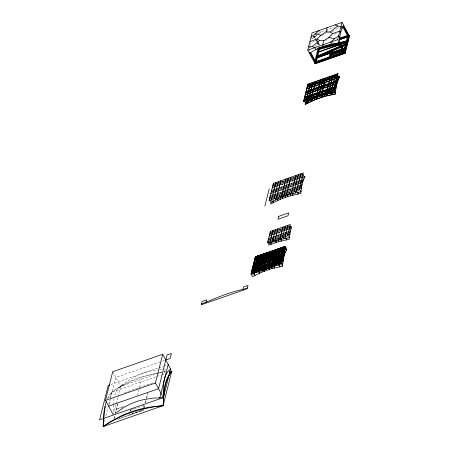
<?xml version="1.0" encoding="UTF-8"?>
<svg xmlns="http://www.w3.org/2000/svg" width="449" height="449" viewBox="0 0 449 449"><rect width="100%" height="100%" fill="white"/><g stroke="black" fill="none" stroke-linecap="round" stroke-linejoin="round"><path stroke-width="0.34" stroke-dasharray="2.25 1.68" d="M113.344 405.093L113.288 412.221M309.642 50.86L309.743 48.969M113.373 404.487L113.81 400.042A68.708 22.27 70.8 0 1 114.029 398.69M311.005 47.796L309.81 47.706L310.669 42.924L316.36 40.326M104.398 421.706L105.212 418.479M105.885 415.791L107.917 407.72M108.866 403.954L109.674 400.727M110.488 397.5L111.84 392.123L121.724 385.669L128.661 382.009A109.006 92.516 14.1 0 1 151.145 374.163L161.954 372.193M108.927 404.802L110.274 399.464M110.443 398.796L115.814 377.446L159.866 362.074M113.58 414.421L116.1 404.409M116.269 403.746L117.947 397.073M118.115 396.405L120.629 386.398L128.504 380.342L137.063 375.572A68.708 58.314 14.1 0 1 149.556 371.216L157.655 369.712M113.979 418.603L114.781 415.415M115.264 413.501L117.829 403.303M114.125 418.872L115.09 415.05M115.41 413.77L117.818 404.207M129.952 411.262L130.283 409.948L134.139 408.607M130.098 411.531L130.283 409.948M137.551 395.401L139.381 388.116M139.549 387.453L141.716 378.844M143.282 407.209L143.775 405.239L143.427 407.479M143.265 408.135L142.765 410.1L142.625 409.83M143.798 408.781L144.758 404.959M145.24 403.045L146.363 398.583M146.526 397.943L147.648 393.481M117.554 419.422L143.618 410.324L144.101 408.416M144.264 407.776L145.066 404.588M145.543 402.674L146.189 400.126M146.666 398.212L147.951 393.111M316.556 39.86L314.586 36.206L314.732 35.634L316.045 38.07M327.13 30.863L327.826 29.084L334.325 27.249M295.644 181.525L296.155 180.369M107.474 398.746C110.937 389.726 121.23 386.858 128.914 382.486A125.524 106.536 14.1 0 1 151.403 374.64L161.421 372.58M108.22 398.027L111.84 392.123L156.19 376.649M311.084 36.869L311.999 39.018L313.834 36.173L316.057 34.837M314.828 46.544L318.633 42.734M331.137 36.24L332.08 35.308M332.243 43.177L333.192 42.251M123.178 384.237C120.057 386.494 116.914 389.098 115.618 392.869A68.708 22.27 70.8 0 0 114.562 396.17M318.509 33.843L320.496 32.165L325.385 30.111M311.999 39.018L316.528 35.522L318.61 35.74M119.602 387.117L120.629 386.398L161.399 372.17M321.95 35.651L325.873 33.018M325.329 40.73L329.257 38.098M332.344 31.699L338.215 27.956L339.472 28.152M316.607 34.5L320.496 32.165L318.975 30.504M315.4 86.938L316.652 86.326M314.586 36.206L313.587 36.554L316.539 42.038M325.402 83.183L327.27 82.532M283.903 190.191L285.777 189.54M286.4 189.321L288.275 188.664M288.898 188.451L290.149 188.013M278.004 234.03L279.25 233.592M162.499 361.159L164.469 360.468M110.864 384.49L158.312 367.933M158.968 367.703L163.582 366.092M164.239 365.862L167.533 364.717M164.031 371.256L165.344 370.795M156.819 376.43L160.562 375.123M161.814 374.685L164.312 373.815M124.558 392.684L153.889 382.453M123.554 406.541L116.386 409.039L116.532 409.308L122.397 407.265M130.429 410.218L143.282 405.733M141.34 410.279L129.127 414.539L129.273 414.809L142.125 410.324M119.367 418.468L143.478 410.06L143.618 410.324M334.292 34.057L338.742 32.94M164.154 372.142L165.535 371.952M163.335 371.996L165.737 371.733M159.732 369.443L162.69 369.19M163.279 369.14L166.298 369.005M326.434 32.642L329.201 32.76M308.744 46.168L309.81 47.706M315.394 33.787L316.528 35.522M317.353 40.505L318.341 42.335M318.667 42.941L319.649 44.771M316.882 40.472L317.864 42.296M318.195 42.908L320.159 46.561M314.16 36.094L316.124 39.748M316.455 40.359L317.769 42.795M318.094 43.401L319.076 45.231M313.733 35.982L316.685 41.465M317.011 42.071L318.981 45.725M316.865 42.649L318.509 45.691M112.721 371.705L120.629 386.398M337.822 26.671L338.215 27.956"/><path stroke-width="0.67" d="M309.574 52.123L309.501 53.386C318.369 47.33 328.831 43.907 339.489 42.924C339.719 37.026 340.089 30.583 343.816 25.711M252.849 273.957L253.354 269.843L254.796 264.102L256.839 259.483L266.235 254.88L276.225 251.389L284.84 249.464M259.617 271.28L260.207 266.482L261.649 260.74L263.698 256.121L262.693 254.252L258.36 271.471L259.365 273.334M259.993 271.095L260.583 266.296L262.025 260.555L264.074 255.936L263.092 254.112L258.759 271.331L259.741 273.155M261.902 272.094L271.898 268.609L282.494 266.24L281.046 263.552L285.356 246.293L255.369 256.755L251.064 274.013L252.512 276.696L261.902 272.094L262.744 265.236L264.186 259.5L266.235 254.88M271.061 201.904L270.809 203.964L280.204 199.356L290.194 195.871L300.796 193.502L301.633 186.644L303.081 180.902L305.124 176.283L303.799 176.58M265.045 264.433L264.203 271.291L263.355 269.726L267.688 252.512L268.53 254.078L266.487 258.697M273.413 200.754L273.16 202.808L271.499 199.732L275.832 182.518L276.146 183.097M268.934 243.1L268.682 245.154L278.672 241.669L289.268 239.3L290.11 232.442L291.558 226.706L290.234 226.998M271.432 242.224L271.179 244.284L269.972 242.045L272.863 230.567L273.16 231.128M269.451 267.492L270.04 262.693M278.189 197.762L277.852 200.507L276.5 197.992L280.833 180.773L281.085 181.244M280.204 199.356L280.457 197.296M271.898 268.609L272.739 261.75L274.182 256.009L276.225 251.389M276.427 240.484L276.174 242.539L274.973 240.299L277.858 228.827L278.161 229.383M283.038 195.742L282.702 198.486L281.495 196.247L285.828 179.033L286.131 179.589M274.586 266.004L275.175 261.206L276.618 255.464L278.666 250.845L277.684 249.021L273.351 266.24L274.333 268.064M275.012 265.909L275.596 261.11L277.044 255.369L279.087 250.75L278.083 248.881L273.75 266.1L274.76 267.969M278.672 241.669L278.924 239.609M281.658 238.335L281.321 241.074L279.968 238.559L282.853 227.082L283.139 227.604M288.034 193.996L287.697 196.741L286.496 194.501L290.823 177.288L291.126 177.849M290.194 195.871L290.447 193.811M282.494 266.24L283.336 259.382L284.778 253.64L286.827 249.021L285.379 246.338L255.397 256.8L251.042 273.969L281.046 263.552M286.872 237.835L286.619 239.889L284.963 236.814L287.854 225.336M293.096 193.222L292.843 195.276L291.491 192.761L295.824 175.542L296.076 176.014M338.119 76.902L339.444 76.605L339.545 76.902L337.502 81.516L336.065 87.229L335.223 94.077L324.649 96.44L314.687 99.914L305.314 104.51L305.382 102.226M305.314 104.51L305.567 102.456M310.315 83.576L305.982 100.795L307.279 103.197L307.666 103.034L307.919 100.98M298.394 192.037L298.147 194.091L296.486 191.016L300.819 173.802L301.127 174.375M312.24 98.859L311.988 100.918L310.983 99.049L315.31 81.836M312.616 98.679L312.364 100.733L311.382 98.909L315.714 81.696M314.777 97.618L314.687 99.914L314.94 97.86M317.073 96.816L316.82 98.87L315.978 97.304L320.311 80.09M317.477 96.675L317.224 98.735L316.377 97.169L320.709 79.95M322.073 95.07L321.821 97.13L320.973 95.564L325.306 78.35M322.472 94.93L322.219 96.99L321.377 95.424L325.705 78.21M324.767 94.133L324.649 96.44L324.902 94.385M327.293 92.898L326.956 95.643L325.974 93.819L330.301 76.605M327.63 93.493L327.377 95.547L326.372 93.678L330.705 76.465M332.591 91.714L332.254 94.458L330.969 92.073L335.302 74.86M332.928 92.309L332.675 94.363L331.368 91.938L335.7 74.719M335.223 94.077L335.953 86.96L337.401 81.224L339.444 76.605M307.279 103.197L307.627 100.475M113.081 414.478L105.504 400.396L112.721 371.705L162.69 354.267L170.603 368.96L163.385 397.651L160.097 398.796M103.584 424.934L103.18 426.55L163.144 405.627L171.81 371.2L169.98 371.34M116.482 412.524L124.059 407.299L129.845 404.263A68.708 58.314 14.1 0 1 142.339 399.907L152.514 398.134L163.385 397.651L155.472 382.958L162.69 354.267M168.195 364.487L159.53 398.914L99.566 419.837L108.226 385.405L109.545 384.95M205.973 302.385L206.613 299.842L202.179 301.386L201.32 304.787L247.169 288.791L248.028 285.39L243.588 286.939L242.948 289.487C228.474 292.31 215.144 298.574 201.539 303.934M264.876 206.035L269.204 188.816M307.745 50.125L312.077 32.912L342.059 22.45L349.434 36.145L345.101 53.358L315.119 63.82L307.745 50.125L337.732 39.664L342.059 22.45M309.546 52.623L309.4 53.195L310.399 52.847L310.545 52.275L315.793 62.018M274.002 198.862L278.329 181.649M256.037 272.223L260.369 255.01M256.183 272.492L260.515 255.279M303.563 101.373L307.896 84.159L337.878 73.698L333.669 91.136L303.563 101.373L333.545 90.911L337.878 73.698M303.687 101.597L307.896 84.159M314.901 61.036L318.083 48.391M315.619 62.804L315.473 63.376L315.136 61.906L343.463 52.028M315.119 62.978L314.974 63.55L344.961 53.089L349.288 35.875M315.473 61.979L318.992 47.998M315.568 62.024L314.564 62.372L315.046 63.264L316.045 62.916L315.568 62.024L319.082 48.043M310.714 83.441L306.386 100.655L307.666 103.034M316.118 62.63L315.978 63.202L310.399 52.847M316.382 61.586L317.555 56.928M317.892 55.592L319.565 48.935M272.47 241.175L275.36 229.697M283.993 195.377L288.325 178.158M266.033 268.738L270.365 251.524M266.178 269.007L270.506 251.794M340.651 32.463L339.893 31.06L332.664 33.58L328.87 37.329L323.785 40.741L322.741 44.894L323.493 46.298M309.911 41.521L317.146 38.996L320.94 35.246L326.025 31.834L327.068 27.681M282.466 237.684L285.356 226.212M293.988 191.886L298.321 174.672M276.028 265.252L280.356 248.039M276.169 265.522L280.502 248.303M331.8 50.03L330.06 56.967L330.537 57.859L329.538 58.207L329.061 57.315L330.801 50.378L331.8 50.03L332.282 50.928L330.857 56.596M343.182 51.18L330.666 55.547L330.183 54.655L330.329 54.076L342.183 49.94M329.796 57.584L331.542 50.653M330.666 55.547L330.329 54.076M344.102 52.864L343.962 53.437L338.383 43.082L338.529 42.509M349.148 36.448L343.569 26.093L343.715 25.52M348.738 35.269L344.551 51.91L345.034 52.802L344.029 53.15L343.552 52.258L347.739 35.617L348.738 35.269L349.221 36.161M343.979 52.37L344.119 51.798L344.462 53.263L343.979 52.37L314.996 62.484M344.821 49.025L345.158 50.49L344.821 49.025L343.502 49.48M348.166 35.729L348.306 35.157L348.649 36.622L348.166 35.729L339.601 38.715M336.918 78.311L338.961 77.643L337.665 75.241L307.683 85.703M254.482 270.203L255.464 272.027L257.333 262.861L259.376 258.242L258.096 255.857L253.764 273.071L255.043 275.456M271.482 256.951L273.531 252.332L272.683 250.767L268.356 267.98L269.198 269.546M339.09 44.294L318.885 49.536L318.403 48.638L318.706 48.015L338.237 42.947M318.885 49.536L319.188 48.913L318.706 48.015M346.69 41.302L346.993 40.679L347.475 41.572L347.167 42.195L346.69 41.302L339.955 43.048M311.084 36.869L315.394 33.787L318.975 30.504M339.792 37.245L338.726 35.707L334.415 38.794L330.834 42.071L331.295 44.097M308.744 46.168L312.184 46.544L319.604 40.562L323.785 40.741M326.025 31.834L330.206 32.014L337.626 26.031L341.066 26.407L341.981 28.556M170.603 368.96L167.752 371.553L165.591 375.437A68.708 22.27 70.8 0 0 163.784 382.61L163.24 389.485L163.385 397.651M314.749 97.826L305.359 102.428L304.074 100.048L334.056 89.587L335.341 91.966L324.745 94.335L314.749 97.826L314.014 96.788L314.715 98.095L324.711 94.61L335.308 92.241L334 89.817L304.018 100.273L305.326 102.703L314.715 98.095M305.129 104.28L314.524 99.672L324.515 96.187L335.117 93.819M269.675 199.749L269.366 199.171L299.348 188.709L301.004 191.785L290.408 194.153L280.412 197.639L271.022 202.246L269.776 199.94M284.324 250.525L254.342 260.987L255.346 262.856L264.742 258.248L274.732 254.763L285.328 252.394L284.324 250.525L275.759 252.456L265.763 255.941L256.368 260.549L255.066 258.119L285.048 247.657L286.344 250.065M264.657 258.433L255.268 263.041L254.286 261.217L284.268 250.755L285.25 252.579L274.653 254.948L264.657 258.433L264.276 257.732M254.796 264.102L264.186 259.5L274.182 256.009L284.778 253.64M263.855 260.818L254.465 265.421L253.618 263.855L283.605 253.399L284.447 254.965L273.851 257.333L263.855 260.818L263.614 260.369M263.799 261.049L254.403 265.651L253.562 264.085L283.543 253.623L284.391 255.189L273.789 257.558L263.799 261.049L263.557 260.6M263.131 263.686L253.741 268.294L252.899 266.728L282.881 256.267L283.723 257.833L273.127 260.201L263.131 263.686L262.889 263.237M263.075 263.917L253.685 268.524L252.838 266.959L282.825 256.497L283.667 258.063L273.071 260.431L263.075 263.917L262.833 263.468M253.354 269.843L262.744 265.236L272.739 261.75L283.336 259.382M262.547 266.813L253.157 271.421L252.175 269.596L282.157 259.135L283.139 260.959L272.543 263.327L262.547 266.813L262.171 266.111M262.513 267.088L253.124 271.696L252.119 269.827L282.101 259.365L283.106 261.234L272.509 263.602L262.513 267.088L262.115 266.336M340.954 47.381L316.955 57.798L316.472 56.905L316.45 56.394L346.134 43.508L346.634 44.911L346.134 43.508M316.472 56.905L340.471 46.483M341.734 45.938L346.157 44.019M316.702 57.096L346.387 44.21M331.457 50.984L332.72 50.434M342.217 46.831L345.371 45.461M342.57 26.44L343.569 26.093M339.747 38.143L347.649 35.387M339.915 38.878L348.48 35.892L344.293 52.533L315.305 62.641M339.657 39.557L346.83 37.054M339.422 39.843L347.986 36.852M338.383 43.082L339.382 42.734L339.528 42.161L345.101 52.516M318.515 51.848L339.371 44.569M340.679 44.114L347.846 41.617L347.992 41.88L340.819 44.384M318.661 52.118L339.517 44.838M317.073 57.584L330.11 53.038M331.413 52.584L346.404 47.353L346.549 47.622L331.558 52.853M317.219 57.854L330.251 53.308M330.183 54.655L344.675 49.598M330.498 54.812L344.989 49.755M336.739 52.903L341.347 51.298M329.061 57.315L330.06 56.967M343.552 52.258L344.551 51.91M308.014 84.378L338.002 73.917M307.627 85.927L337.609 75.471L338.905 77.873M306.964 88.571L338.961 77.643M306.903 88.801L336.89 78.339L337.873 80.163L335.886 80.607M306.24 91.439L336.222 80.977L337.07 82.543L335.745 82.841M306.184 91.669L336.166 81.207L337.008 82.773L335.684 83.071M305.516 94.307L335.504 83.845L336.346 85.411L335.021 85.708M305.46 94.537L335.442 84.075L336.29 85.641L334.965 85.939M304.798 97.175L334.78 86.713L335.762 88.537L333.775 88.986M304.742 97.405L334.724 86.943L335.729 88.812L333.742 89.256M272.61 186.256L302.598 175.8M271.168 191.998L301.15 181.536M269.726 197.734L299.708 187.272M269.641 234.311L289.627 227.334M268.199 240.047L288.185 233.076M268.098 241.972L267.834 241.483L287.826 234.507L289.482 237.583L278.885 239.951L268.889 243.442L268.233 242.219M254.65 259.623L284.632 249.161M254.796 259.892L284.778 249.431M253.208 265.359L283.19 254.903M253.348 265.628L283.336 255.167M251.76 271.101L281.748 260.639M251.906 271.37L281.888 260.908M262.755 270.023L274.109 266.313M271.465 267.245L262.098 270.517L261.391 269.209M242.948 289.487L247.388 287.938M165.782 360.008L170.137 358.493L171.395 353.486L167.045 355.007L158.564 388.699L108.596 406.137M169.312 372.069L171.81 371.2L169.879 373.927L167.432 378.861A125.524 40.679 70.8 0 0 164.182 391.769L163.144 405.627L154.804 406.665L142.737 409.067A125.524 106.536 14.1 0 0 120.253 416.913L109.825 422.357L103.18 426.55L103.966 412.221A109.006 35.331 70.8 0 1 106.273 401.771M105.504 400.396L155.472 382.958M339.584 42.599L346.993 40.679M318.403 48.638L338.608 43.396M318.796 48.773L347.083 41.437M340.437 43.94L346.493 42.369M338.226 77.2L339.545 76.902M335.964 80.422L337.951 79.978L336.946 78.109M336.077 81.522L337.401 81.224L337.502 81.516L336.183 81.808M334.628 87.258L336.065 87.229L334.741 87.527M302.626 177.883L304.613 177.439L302.957 174.364L272.975 184.825L273.284 185.403M301.605 180.195L303.591 179.752L302.233 177.232L272.251 187.693L272.504 188.165M301.756 181.2L303.081 180.902M300.729 182.782L302.716 182.339L301.515 180.1L271.527 190.561L271.83 191.122M300.011 185.65L301.997 185.207L300.791 182.973L270.809 193.429L271.112 193.99M300.308 186.941L301.633 186.644M299.438 188.799L301.425 188.356L300.067 185.841L270.085 196.303L270.343 196.774M289.207 228.58L291.193 228.137L289.992 225.903L270.001 232.874L270.304 233.435M288.488 231.454L290.475 231.005L289.268 228.771L269.282 235.742L269.619 236.37M288.786 232.739L290.11 232.442M287.916 234.603L289.902 234.154L288.544 231.639L268.558 238.615L268.839 239.137M284.296 250.733L275.675 252.641L274.996 251.373M170.008 371.396L171.81 371.2L169.744 373.686L167.18 378.389A109.006 35.331 70.8 0 0 163.93 391.298L163.144 405.627L150.538 407.019L142.485 408.596A109.006 92.516 14.1 0 0 119.995 416.442L109.696 422.116L103.18 426.55L104.219 412.693A125.524 40.679 70.8 0 1 105.436 406.272M315.394 33.787L320.94 35.246M328.87 37.329L334.415 38.794M335.167 24.858L337.626 26.031M312.184 46.544L314.642 47.717L316.163 49.379M330.206 32.014L332.664 33.58M317.146 38.996L319.604 40.562M343.143 25.98L348.716 36.335M345.337 30.74L345.994 31.963M342.901 27.052L347.818 36.189M337.732 39.664L345.101 53.358M338.956 42.621L344.529 52.976M316.45 56.394L316.955 57.798M309.973 52.735L315.546 63.09M326.468 84.912L326.232 84.463L326.412 85.142M325.75 87.78L325.508 87.336L325.693 88.01M323.538 86.814L323.78 87.263M323.14 86.954L323.381 87.403M324.745 94.335L324.066 93.072L324.711 94.61M318.543 88.56L318.784 89.009M318.145 88.7L318.386 89.149M316.478 88.397L316.236 87.953L316.416 88.627M315.754 91.27L315.512 90.821L315.698 91.495M299.376 179.538L299.64 180.027M297.934 185.28L298.198 185.768M292.961 177.849L293.225 178.337M294.376 181.284L294.662 181.806M292.243 180.717L292.524 181.244M291.519 183.59L291.822 184.146M292.933 187.02L293.219 187.547M294.348 190.455L295.706 192.969M289.381 183.024L289.684 183.585M290.795 186.458L291.098 187.02M290.076 189.326L290.357 189.854M287.938 188.765L288.241 189.321M289.352 192.194L289.616 192.688M289.813 193.053L290.408 194.153M282.965 181.34L283.229 181.828M284.385 184.769L284.683 185.33M282.247 184.208L282.528 184.73M281.523 187.076L281.826 187.637M282.937 190.505L283.24 191.066M284.357 193.94L285.412 195.899M279.385 186.515L279.671 187.037M280.805 189.944L281.102 190.505M280.081 192.812L280.361 193.339M277.942 192.251L278.223 192.778M279.357 195.685L279.62 196.174M279.755 196.415L280.412 197.639M274.39 188.254L274.653 188.748M272.947 193.996L273.211 194.484M274.361 197.425L275.714 199.945M287.489 226.773L287.753 227.261M279.996 229.388L280.299 229.95M281.411 232.818L281.691 233.345M282.825 236.253L284.183 238.767M279.272 232.256L279.575 232.818M278.554 235.124L278.835 235.652M286.282 250.295L284.992 247.887L255.004 258.349L256.289 260.729L265.679 256.126L265 254.864M276.416 234.563L276.713 235.124M277.83 237.992L278.094 238.486M278.161 238.604L278.885 239.951M282.359 250.009L283.364 251.878M281.961 250.149L282.937 251.973M271.415 236.309L271.718 236.864M272.835 239.738L273.89 241.697M280.917 255.745L281.618 257.058M280.513 255.885L281.197 257.154M277.359 251.754L278.066 253.062M276.96 251.895L277.639 253.157M282.718 264.388L281.439 262.003L251.451 272.464L252.097 273.654M282.685 264.663L281.377 262.233L251.395 272.695L252.052 273.907M275.052 251.143L275.759 252.456M279.469 261.486L280.479 263.355L282.342 254.185L284.385 249.565L283.078 247.141L278.75 264.354L280.058 266.785M279.07 261.627L280.053 263.451L281.916 254.28L283.964 249.661L282.679 247.281L278.346 264.495L279.632 266.88M274.328 254.016L274.732 254.763M274.272 254.241L274.653 254.948M275.916 257.49L276.32 258.242M275.518 257.631L275.899 258.338M272.363 253.494L272.908 254.504M271.965 253.634L272.504 254.645M273.609 256.884L273.851 257.333M273.553 257.114L273.789 257.558M272.885 259.752L273.127 260.201M272.829 259.982L273.071 260.431M274.474 263.232L275.181 264.54M274.075 263.367L274.754 264.635M270.921 259.236L271.162 259.679M270.523 259.376L270.764 259.819M272.167 262.62L272.543 263.327M272.105 262.85L272.509 263.602M267.368 255.24L267.907 256.244M266.964 255.38L267.509 256.385M271.443 265.488L272.122 266.757M271.387 265.718L272.088 267.032M265.056 254.634L265.763 255.941M269.479 264.972L270.017 265.982M269.074 265.112L269.619 266.117M264.338 257.502L264.742 258.248M265.92 260.976L266.162 261.425M265.522 261.116L265.763 261.565M262.368 256.985L263.052 258.248M261.969 257.12L262.676 258.433M264.478 266.717L265.022 267.722M264.079 266.858L264.624 267.862M260.925 262.721L261.307 263.428M260.527 262.861L260.931 263.608M257.372 258.725L258.355 260.549M256.974 258.865L257.979 260.734M255.397 256.8L256.839 259.483M261.447 268.979L262.132 270.242M259.483 268.457L260.162 269.726M259.084 268.597L259.786 269.911M255.93 264.467L256.609 265.729M255.526 264.607L256.233 265.915M254.083 270.343L255.088 272.212L256.957 263.047L259 258.428L257.692 255.997L253.365 273.211L254.656 275.619M285.199 197.611A90.384 29.292 70.8 0 1 285.384 195.45M265.443 264.293L264.601 271.151L263.759 269.585L268.087 252.372L268.934 253.938L266.886 258.557L265.443 264.293M270.438 262.553L269.596 269.406L268.755 267.84L273.087 250.626L273.929 252.192L271.881 256.811L270.438 262.553M273.334 183.388L269.002 200.602L298.989 190.146L303.316 172.927L273.334 183.388M255.515 257.024L251.187 274.238L281.169 263.776L285.497 246.563L255.515 257.024M270.36 231.443L267.475 242.915L287.461 235.944L290.351 224.466L270.36 231.443M278.711 216.384L277.987 219.252L287.983 215.767L288.701 212.893L278.711 216.384M312.891 82.414L308.682 99.852L312.891 82.414M322.887 78.929L318.678 96.367L322.887 78.929M332.883 75.438L328.674 92.876L332.883 75.438M337.16 76.566L307.172 87.027L337.16 76.566M335.712 82.302L305.73 92.763L335.712 82.302M334.269 88.043L304.287 98.505L334.269 88.043"/></g></svg>
